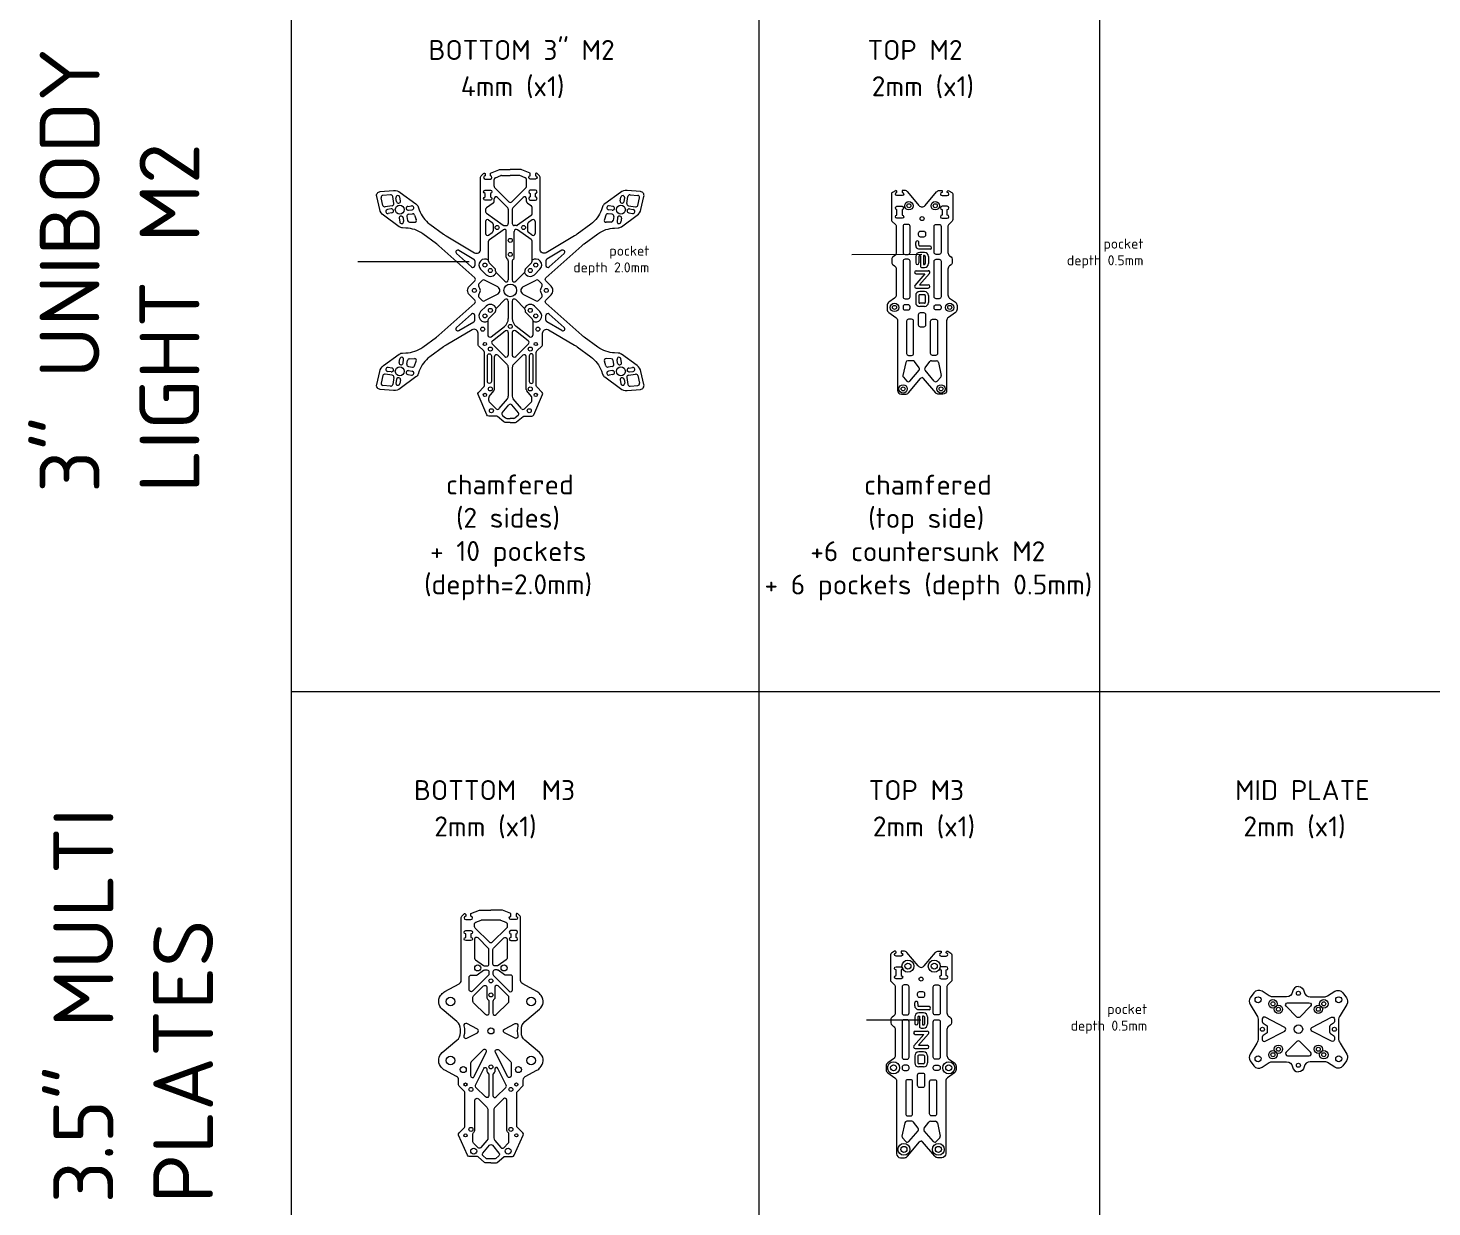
# Model space of a CAD drawing. Header units: millimetres. Extents: x -685 to 1515, y -1461 to 522.
# Drawn here: x -132 to 572, y -931 to -340 of the extents above; entities that cross this region are included whole.
import ezdxf

# ---------------------------------------------------------------- set-up
doc = ezdxf.new("R2010")
doc.units = ezdxf.units.MM
doc.linetypes.add('JIS_09_08', pattern=[10.75, 8, -0.55, 0.55, -0.55, 0.55, -0.55])
doc.layers.get('0').update_dxf_attribs({"lineweight": 5})
for name, color, linetype, lineweight in [('Calque1', 150, 'Continuous', 5), ('Calque1_pocket', 10, 'Continuous', 5), ('Calque2', 251, 'Continuous', 5), ('countersunk', 90, 'Continuous', 5), ('pocket', 1, 'Continuous', 5)]:
    doc.layers.add(name, color=color, linetype=linetype, lineweight=lineweight)
doc.styles.get("Standard").update_dxf_attribs({"font": 'arial.ttf'})

msp = doc.modelspace()

# ---------------------------------------------------------------- linework, layer by layer
at = {"layer": 'Calque1'}
for p, q in [((102.36, -415.46), (105.05, -414.41)), ((105.41, -414.34), (109.87, -414.34)), ((114.33, -414.34), (109.87, -414.34)), ((117.38, -415.46), (114.69, -414.41)), ((101.72, -419.69), (101.72, -416.39)), ((109.16, -427.55), (102.01, -420.4)), ((110.58, -427.55), (117.73, -420.4)), ((118.02, -419.69), (118.02, -416.39)), ((45.97, -429.31), (45.08, -425.53)), ((49.84, -424.01), (45.98, -424.31)), ((51.46, -428.38), (50.91, -424.85)), ((52.82, -427.41), (52.54, -425.58)), ((54.8, -427.1), (54.52, -425.27)), ((101.28, -428.19), (97.86, -430.52)), ((101.72, -427.36), (101.72, -426.05)), ((108.58, -430.5), (103.43, -425.35)), ((111.16, -430.5), (116.31, -425.35)), ((118.02, -427.36), (118.02, -426.05)), ((118.46, -428.19), (120.33, -429.47)), ((164.94, -427.1), (165.22, -425.27)), ((166.92, -427.41), (167.2, -425.58)), ((168.28, -428.38), (168.83, -424.85)), ((169.9, -424.01), (173.76, -424.31)), ((173.78, -429.31), (174.66, -425.53)), ((50.62, -429.52), (47.09, -430.07)), ((50.11, -431.12), (48.28, -431.4)), ((50.42, -433.1), (48.59, -433.38)), ((54.13, -435.81), (54.41, -437.64)), ((56.11, -435.5), (56.39, -437.33)), ((58.04, -434.95), (58.34, -436.89)), ((58.51, -429.82), (60.34, -429.53)), ((58.82, -431.79), (60.65, -431.51)), ((58.88, -433.81), (60.82, -433.51)), ((61.91, -434.16), (62.73, -436.48)), ((97.43, -431.35), (97.43, -432.48)), ((97.85, -433.29), (106.21, -439.23)), ((108.87, -431.2), (108.87, -438.41)), ((110.87, -431.2), (110.87, -438.41)), ((120.35, -434.39), (113.53, -439.23)), ((120.77, -433.57), (120.77, -430.29)), ((157.83, -434.16), (157.01, -436.48)), ((160.86, -433.81), (158.92, -433.51)), ((160.92, -431.79), (159.09, -431.51)), ((161.23, -429.82), (159.4, -429.53)), ((161.7, -434.95), (161.4, -436.89)), ((163.63, -435.5), (163.35, -437.33)), ((165.61, -435.81), (165.33, -437.64)), ((169.12, -429.52), (172.65, -430.07)), ((169.32, -433.1), (171.15, -433.38)), ((169.63, -431.12), (171.46, -431.4)), ((59.3, -437.73), (61.76, -437.81)), ((97.43, -437.38), (97.43, -443.44)), ((99.01, -436.57), (100.84, -437.87)), ((99.01, -444.25), (100.84, -442.95)), ((99.39, -446.43), (106.29, -441.54)), ((101.26, -438.69), (101.26, -442.13)), ((106.79, -439.41), (107.87, -439.41)), ((107.87, -455.33), (107.87, -442.35)), ((112.95, -439.41), (111.87, -439.41)), ((111.87, -455.33), (111.87, -442.35)), ((120.35, -446.43), (113.45, -441.54)), ((118.48, -438.69), (118.48, -442.13)), ((120.74, -436.57), (118.9, -437.87)), ((120.74, -444.25), (118.9, -442.95)), ((122.31, -437.38), (122.31, -443.44)), ((160.44, -437.73), (157.98, -437.81)), ((98.97, -457.33), (98.97, -447.25)), ((120.77, -457.33), (120.77, -447.25)), ((108.58, -456.45), (108.16, -456.04)), ((108.87, -457.16), (108.87, -466.67)), ((110.87, -457.16), (110.87, -466.67)), ((111.16, -456.45), (111.58, -456.04)), ((102.17, -460.93), (99.27, -458.04)), ((102.47, -462.28), (102.47, -461.64)), ((107.16, -467.38), (102.76, -462.99)), ((112.58, -467.38), (116.98, -462.99)), ((117.27, -462.28), (117.27, -461.64)), ((117.57, -460.93), (120.47, -458.04)), ((94.13, -468.61), (95.79, -466.95)), ((103.55, -470.19), (96.96, -466.77)), ((116.19, -470.19), (122.78, -466.77)), ((125.61, -468.61), (123.95, -466.95)), ((94.13, -475.32), (95.79, -476.98)), ((103.55, -473.74), (96.96, -477.16)), ((107.16, -476.55), (102.76, -480.94)), ((108.87, -477.26), (108.87, -486.04)), ((110.87, -477.26), (110.87, -486.04)), ((112.58, -476.55), (116.98, -480.94)), ((116.19, -473.74), (122.78, -477.16)), ((125.61, -475.32), (123.95, -476.98)), ((102.17, -483), (98.95, -486.21)), ((102.47, -481.65), (102.47, -482.29)), ((117.27, -481.65), (117.27, -482.29)), ((117.57, -483), (120.79, -486.21)), ((98.66, -486.91), (98.66, -494.33)), ((100.27, -495.13), (106.92, -490)), ((100.88, -497.18), (107.26, -492.27)), ((118.86, -497.18), (112.48, -492.27)), ((119.47, -495.13), (112.82, -490)), ((121.08, -486.91), (121.08, -494.33)), ((107.16, -505.05), (100.78, -498.68)), ((108.87, -493.06), (108.87, -504.35)), ((110.87, -493.06), (110.87, -504.35)), ((112.58, -505.05), (118.96, -498.68)), ((54.13, -508.12), (54.41, -506.29)), ((56.11, -508.43), (56.39, -506.6)), ((59.3, -506.2), (61.76, -506.12)), ((101.87, -521.62), (101.87, -505.13)), ((108.28, -509.13), (103.58, -504.42)), ((111.46, -509.13), (116.16, -504.42)), ((117.87, -521.62), (117.87, -505.13)), ((160.44, -506.2), (157.98, -506.12)), ((163.63, -508.43), (163.35, -506.6)), ((165.61, -508.12), (165.33, -506.29)), ((50.11, -512.81), (48.28, -512.53)), ((50.42, -510.83), (48.59, -510.55)), ((58.04, -508.98), (58.34, -507.04)), ((58.82, -512.14), (60.65, -512.42)), ((58.88, -510.12), (60.82, -510.42)), ((61.91, -509.77), (62.73, -507.45)), ((108.87, -510.55), (108.87, -524.95)), ((110.87, -510.55), (110.87, -524.95)), ((157.83, -509.77), (157.01, -507.45)), ((160.86, -510.12), (158.92, -510.42)), ((160.92, -512.14), (159.09, -512.42)), ((161.7, -508.98), (161.4, -507.04)), ((169.32, -510.83), (171.15, -510.55)), ((169.63, -512.81), (171.46, -512.53)), ((308.09, -508), (306.69, -514.61)), ((311.62, -507.21), (309.07, -507.21)), ((310.17, -517.34), (314.76, -511.95)), ((314.79, -510.69), (312.41, -507.6)), ((317.78, -510.69), (320.17, -507.6)), ((322.41, -517.34), (317.81, -511.95)), ((320.96, -507.21), (323.51, -507.21)), ((324.48, -508), (325.89, -514.61)), ((45.97, -514.62), (45.08, -518.39)), ((49.84, -519.92), (45.98, -519.62)), ((50.62, -514.41), (47.09, -513.86)), ((51.46, -515.55), (50.91, -519.08)), ((52.82, -516.52), (52.54, -518.35)), ((54.8, -516.83), (54.52, -518.65)), ((58.51, -514.11), (60.34, -514.4)), ((161.23, -514.11), (159.4, -514.4)), ((164.94, -516.83), (165.22, -518.65)), ((166.92, -516.52), (167.2, -518.35)), ((168.28, -515.55), (168.83, -519.08)), ((169.12, -514.41), (172.65, -513.86)), ((169.9, -519.92), (173.76, -519.62)), ((173.78, -514.62), (174.66, -518.39)), ((306.93, -515.49), (308.68, -517.37)), ((325.64, -515.49), (323.9, -517.37)), ((99.04, -527.1), (99.04, -525.74)), ((99.27, -525.1), (101.64, -522.26)), ((102.79, -531.26), (99.33, -527.81)), ((104.26, -531.2), (108.41, -526.23)), ((115.48, -531.2), (111.33, -526.23)), ((116.95, -531.26), (120.41, -527.81)), ((120.47, -525.1), (118.1, -522.26)), ((120.7, -527.1), (120.7, -525.74)), ((105.83, -533.22), (109.1, -529.3)), ((105.96, -534.62), (107.43, -535.85)), ((113.91, -533.22), (110.64, -529.3)), ((113.78, -534.62), (112.31, -535.85)), ((108.07, -536.09), (109.87, -536.09)), ((111.67, -536.09), (109.87, -536.09)), ((307.62, -889.1), (306.22, -895.7)), ((311.14, -888.31), (308.6, -888.31)), ((309.7, -898.44), (314.29, -893.05)), ((314.32, -891.79), (311.94, -888.7)), ((317.31, -891.79), (319.69, -888.7)), ((321.93, -898.44), (317.34, -893.05)), ((320.49, -888.31), (323.03, -888.31)), ((324.01, -889.1), (325.42, -895.7)), ((306.46, -896.59), (308.2, -898.47)), ((325.17, -896.59), (323.43, -898.47))]:
    msp.add_line(p, q, dxfattribs=at)
for points in [[(109.87, -538.09), (107.34, -538.09, -0.175895), (106.7, -537.85), (103.45, -535.14, 0.175895), (102.81, -534.9), (99.05, -534.9, -0.297645), (98.13, -534.31), (93.67, -524.14, -0.309066), (93.88, -523.03), (96.58, -520.34, 0.198915), (96.87, -519.63), (96.87, -502.99, 0.198909), (96.58, -502.28), (93.96, -499.67, -0.198912), (93.67, -498.96), (93.67, -493.39, 0.580366), (90.66, -491.66), (77.63, -499.34, 0.024677), (76.4, -500.15), (69.48, -505.21, 0.150867), (64.19, -512.31), (63.63, -513.91, -0.150867), (62.57, -515.33), (54.68, -521.1, -0.17925), (51.34, -522.05), (44.66, -521.52, -0.459426), (42.87, -519.07), (44.4, -512.55, -0.17925), (46.31, -509.65), (54.2, -503.88, -0.150867), (55.88, -503.31), (57.57, -503.25, 0.150867), (65.94, -500.37), (72.86, -495.31, 0.024677), (74.01, -494.38), (92.03, -478.25, 0.430532), (92.07, -476.79), (89.36, -474.09, -0.414214), (89.36, -469.84), (92.07, -467.13, 0.430532), (92.03, -465.68), (74.01, -449.55, 0.024677), (72.86, -448.62), (65.94, -443.56, 0.150867), (57.57, -440.68), (55.88, -440.62, -0.150867), (54.2, -440.05), (46.31, -434.28, -0.17925), (44.4, -431.38), (42.87, -424.86, -0.459426), (44.66, -422.41), (51.34, -421.88, -0.17925), (54.68, -422.83), (62.57, -428.6, -0.150867), (63.63, -430.02), (64.19, -431.62, 0.150867), (69.48, -438.72), (76.4, -443.78, 0.024677), (77.63, -444.59), (91.95, -453.03, 0.580366), (94.97, -451.31), (94.97, -415.18, -0.198912), (95.26, -414.47), (96.42, -413.31, -0.668179), (97.27, -413.67), (97.27, -414.52, 1), (97.27, -416.12), (99.87, -416.12, 1), (99.87, -414.52), (99.87, -413.17), (104.13, -411.51, -0.092844), (104.85, -411.38), (109.87, -411.38)], [(109.87, -538.09), (112.4, -538.09, 0.175895), (113.04, -537.85), (116.29, -535.14, -0.175895), (116.93, -534.9), (120.69, -534.9, 0.297645), (121.61, -534.31), (126.07, -524.14, 0.309066), (125.86, -523.03), (123.16, -520.34, -0.198915), (122.87, -519.63), (122.87, -502.99, -0.198909), (123.16, -502.28), (125.78, -499.67, 0.198912), (126.07, -498.96), (126.07, -493.39, -0.580366), (129.08, -491.66), (142.11, -499.34, -0.024677), (143.34, -500.15), (150.26, -505.21, -0.150867), (155.55, -512.31), (156.11, -513.91, 0.150867), (157.17, -515.33), (165.06, -521.1, 0.17925), (168.4, -522.05), (175.08, -521.52, 0.459426), (176.87, -519.07), (175.34, -512.55, 0.17925), (173.43, -509.65), (165.54, -503.88, 0.150867), (163.87, -503.31), (162.17, -503.25, -0.150867), (153.8, -500.37), (146.88, -495.31, -0.024677), (145.73, -494.38), (127.71, -478.25, -0.430532), (127.67, -476.79), (130.38, -474.09, 0.414214), (130.38, -469.84), (127.67, -467.13, -0.430532), (127.71, -465.68), (145.73, -449.55, -0.024677), (146.88, -448.62), (153.8, -443.56, -0.150867), (162.17, -440.68), (163.87, -440.62, 0.150867), (165.54, -440.05), (173.43, -434.28, 0.17925), (175.34, -431.38), (176.87, -424.86, 0.459426), (175.08, -422.41), (168.4, -421.88, 0.17925), (165.06, -422.83), (157.17, -428.6, 0.150867), (156.11, -430.02), (155.55, -431.62, -0.150867), (150.26, -438.72), (143.34, -443.78, -0.024677), (142.11, -444.59), (127.79, -453.03, -0.580366), (124.77, -451.31), (124.77, -415.18, 0.198912), (124.48, -414.47), (123.32, -413.31, 0.668179), (122.47, -413.67), (122.47, -414.52, -1), (122.47, -416.12), (119.87, -416.12, -1), (119.87, -414.52), (119.87, -413.17), (115.61, -411.51, 0.092844), (114.89, -411.38), (109.87, -411.38)], [(314.76, -429.37), (309.08, -422.61, 0.221601), (307.55, -421.9), (306.29, -421.9), (306.29, -422.83, -1), (306.29, -424.43), (303.69, -424.43, -1), (303.69, -422.83), (303.69, -422.4, 0.581935), (302.93, -421.97), (301.38, -422.9, 0.264274), (300.89, -423.76), (300.89, -436.47, 0.198912), (301.18, -437.18), (303.05, -439.04, -0.198912), (303.34, -439.75), (303.34, -452.9, -0.243004), (302.5, -454.53), (301.76, -455.06, 0.243004), (301.12, -456.28), (301.12, -457.89, 0.243004), (301.76, -459.12), (302.5, -459.64, -0.243004), (303.34, -461.27), (303.34, -474.21, -0.243004), (302.5, -475.84), (299.6, -477.9, 0.243004), (298.76, -479.53), (298.76, -481.35, 0.243004), (299.6, -482.98), (303.12, -485.48, -0.243001), (303.97, -487.11), (303.97, -521.98, 0.41421), (305.97, -523.98), (307.94, -523.98, 0.222436), (309.48, -523.26), (315.52, -516.02, -0.222436), (316.29, -515.66)], [(317.82, -429.37), (323.49, -422.61, -0.221601), (325.02, -421.9), (326.29, -421.9), (326.29, -422.83, 1), (326.29, -424.43), (328.89, -424.43, 1), (328.89, -422.83), (328.89, -422.4, -0.581935), (329.64, -421.97), (331.2, -422.9, -0.264274), (331.69, -423.76), (331.69, -436.47, -0.198912), (331.4, -437.18), (329.53, -439.04, 0.198912), (329.24, -439.75), (329.24, -452.9, 0.243004), (330.08, -454.53), (330.82, -455.06, -0.243004), (331.45, -456.28), (331.45, -457.89, -0.243004), (330.82, -459.12), (330.08, -459.64, 0.243004), (329.24, -461.27), (329.24, -474.21, 0.243004), (330.08, -475.84), (332.97, -477.9, -0.243004), (333.82, -479.53), (333.82, -481.35, -0.243004), (332.97, -482.98), (329.45, -485.48, 0.243001), (328.61, -487.11), (328.61, -521.98, -0.41421), (326.61, -523.98), (324.63, -523.98, -0.222436), (323.1, -523.26), (317.06, -516.02, 0.222436), (316.29, -515.66)], [(100.14, -909.15), (97.61, -909.15, -0.175895), (96.97, -908.92), (93.72, -906.2, 0.175895), (93.08, -905.97), (89.31, -905.97, -0.297645), (88.4, -905.37), (83.94, -895.21, -0.309066), (84.15, -894.1), (86.84, -891.4, 0.198915), (87.14, -890.69), (87.14, -874.05, 0.198909), (86.84, -873.35), (84.23, -870.74, -0.198912), (83.94, -870.03), (83.94, -867.65, 0.276982), (82.88, -865.89), (77.06, -862.78, -0.112854), (75.37, -861.32), (74.92, -860.7, -0.394562), (75.73, -853.92), (83.1, -847.72, 0.221499), (84.89, -843.9), (84.89, -842.16, 0.221499), (83.1, -838.34), (75.73, -832.14, -0.394562), (74.92, -825.36), (75.37, -824.74, -0.112854), (77.06, -823.28), (84.18, -819.48, 0.276982), (85.24, -817.72), (85.24, -786.24, -0.198912), (85.53, -785.53), (86.68, -784.38, -0.668179), (87.54, -784.73), (87.54, -785.59, 1), (87.54, -787.19), (90.14, -787.19, 1), (90.14, -785.59), (90.14, -784.23), (94.39, -782.58, -0.092844), (95.12, -782.44), (100.14, -782.44)], [(100.14, -909.15), (102.66, -909.15, 0.175895), (103.3, -908.92), (106.55, -906.2, -0.175895), (107.19, -905.97), (110.96, -905.97, 0.297645), (111.87, -905.37), (116.33, -895.21, 0.309066), (116.13, -894.1), (113.43, -891.4, -0.198915), (113.14, -890.69), (113.14, -874.05, -0.198909), (113.43, -873.35), (116.04, -870.74, 0.198912), (116.33, -870.03), (116.33, -867.65, -0.276982), (117.39, -865.89), (123.22, -862.78, 0.112854), (124.9, -861.32), (125.36, -860.7, 0.394562), (124.54, -853.92), (117.17, -847.72, -0.221499), (115.39, -843.9), (115.39, -842.16, -0.221499), (117.17, -838.34), (124.54, -832.14, 0.394562), (125.36, -825.36), (124.9, -824.74, 0.112854), (123.22, -823.28), (116.1, -819.48, -0.276982), (115.04, -817.72), (115.04, -786.24, 0.198912), (114.74, -785.53), (113.59, -784.38, 0.668179), (112.74, -784.73), (112.74, -785.59, -1), (112.74, -787.19), (110.14, -787.19, -1), (110.14, -785.59), (110.14, -784.23), (105.88, -782.58, 0.092844), (105.15, -782.44), (100.14, -782.44)], [(314.28, -810.47), (308.61, -803.71, 0.221601), (307.08, -803), (305.82, -803), (305.82, -803.93, -1), (305.82, -805.53), (303.22, -805.53, -1), (303.22, -803.93), (303.22, -803.5, 0.581935), (302.46, -803.07), (300.9, -803.99, 0.264274), (300.42, -804.85), (300.42, -817.57, 0.198912), (300.71, -818.28), (302.57, -820.14, -0.198912), (302.87, -820.85), (302.87, -834, -0.243004), (302.02, -835.63), (301.28, -836.15, 0.243004), (300.65, -837.38), (300.65, -838.99, 0.243004), (301.28, -840.21), (302.02, -840.74, -0.243004), (302.87, -842.37), (302.87, -855.31, -0.243004), (302.02, -856.94), (299.13, -858.99, 0.243004), (298.29, -860.62), (298.29, -862.44, 0.243004), (299.13, -864.07), (302.65, -866.57, -0.243001), (303.49, -868.2), (303.49, -904.58), (303.49, -904.58, 0.41421), (305.49, -906.58), (307.47, -906.58, 0.222436), (309.01, -905.86), (315.05, -898.62, -0.222436), (315.82, -898.26)], [(317.35, -810.47), (323.02, -803.71, -0.221601), (324.55, -803), (325.82, -803), (325.82, -803.93, 1), (325.82, -805.53), (328.42, -805.53, 1), (328.42, -803.93), (328.42, -803.5, -0.581935), (329.17, -803.07), (330.73, -803.99, -0.264274), (331.22, -804.85), (331.22, -817.57, -0.198912), (330.92, -818.28), (329.06, -820.14, 0.198912), (328.77, -820.85), (328.77, -834, 0.243004), (329.61, -835.63), (330.35, -836.15, -0.243004), (330.98, -837.38), (330.98, -838.99, -0.243004), (330.35, -840.21), (329.61, -840.74, 0.243004), (328.77, -842.37), (328.77, -855.31, 0.243004), (329.61, -856.94), (332.5, -858.99, -0.243004), (333.34, -860.62), (333.34, -862.44, -0.243004), (332.5, -864.07), (328.98, -866.57, 0.243001), (328.14, -868.2), (328.14, -904.58), (328.14, -904.58, -0.41421), (326.14, -906.58), (324.16, -906.58, -0.222436), (322.62, -905.86), (316.58, -898.62, 0.222436), (315.82, -898.26)], [(504.93, -820.83, 0.372437), (501.96, -823.39, -0.372437), (499, -825.96), (491.96, -825.96, -0.144426), (490.33, -825.48), (486.71, -823.15, 0.397447), (482.66, -823.89), (480.83, -826.4, 0.304357), (480.7, -829.74), (484.06, -835.23, -0.138495), (484.8, -837.85), (484.8, -842.21), (484.8, -846.57, -0.138495), (484.06, -849.19), (480.7, -854.68, 0.304357), (480.83, -858.02), (482.66, -860.53, 0.397447), (486.71, -861.27), (490.33, -858.94, -0.144426), (491.96, -858.46), (499, -858.46, -0.372437), (501.96, -861.03, 0.372437), (504.93, -863.59, 0.372437)], [(504.93, -820.83, -0.372437), (507.9, -823.39, 0.372437), (510.87, -825.96), (517.91, -825.96, 0.144426), (519.54, -825.48), (523.15, -823.15, -0.397447), (527.2, -823.89), (529.04, -826.4, -0.304357), (529.17, -829.74), (525.8, -835.23, 0.138495), (525.06, -837.85), (525.06, -842.21), (525.06, -846.57, 0.138495), (525.8, -849.19), (529.17, -854.68, -0.304357), (529.04, -858.02), (527.2, -860.53, -0.397447), (523.15, -861.27), (519.54, -858.94, 0.144426), (517.91, -858.46), (510.87, -858.46, 0.372437), (507.9, -861.03, -0.372437), (504.93, -863.59, -0.372437)]]:
    msp.add_lwpolyline(points, format="xyb", dxfattribs=at)
for points in [[(97.27, -423.3, -1), (97.27, -421.7), (99.87, -421.7, -1), (99.87, -423.3), (99.87, -425.1, -1), (99.87, -426.7), (97.27, -426.7, -1), (97.27, -425.1)], [(122.47, -423.3, 1), (122.47, -421.7), (119.87, -421.7, 1), (119.87, -423.3), (119.87, -425.1, 1), (119.87, -426.7), (122.47, -426.7, 1), (122.47, -425.1)], [(303.69, -435.8, -1), (303.69, -434.2), (303.69, -431.4, -1), (303.69, -429.8), (306.29, -429.8, -1), (306.29, -431.4), (306.29, -434.2, -1), (306.29, -435.8)], [(328.89, -435.8, 1), (328.89, -434.2), (328.89, -431.4, 1), (328.89, -429.8), (326.29, -429.8, 1), (326.29, -431.4), (326.29, -434.2, 1), (326.29, -435.8)], [(307.74, -453.93), (309.24, -453.93, 0.414214), (310.24, -452.93), (310.24, -439.86, 0.414214), (309.24, -438.86), (307.74, -438.86, 0.414214), (306.74, -439.86), (306.74, -452.93, 0.414214)], [(324.84, -453.93), (323.34, -453.93, -0.414214), (322.34, -452.93), (322.34, -439.86, -0.414214), (323.34, -438.86), (324.84, -438.86, -0.414214), (325.84, -439.86), (325.84, -452.93, -0.414214)], [(307.74, -476.11), (309.24, -476.11, 0.414214), (310.24, -475.11), (310.24, -457.33, 0.414214), (309.24, -456.33), (307.74, -456.33, 0.414214), (306.74, -457.33), (306.74, -475.11, 0.414214)], [(324.84, -476.11), (323.34, -476.11, -0.414214), (322.34, -475.11), (322.34, -457.33, -0.414214), (323.34, -456.33), (324.84, -456.33, -0.414214), (325.84, -457.33), (325.84, -475.11, -0.414214)], [(307.74, -481.74), (309.24, -481.74, 0.414214), (310.24, -480.74), (310.24, -480.13, 0.414214), (309.24, -479.13), (307.74, -479.13, 0.414214), (306.74, -480.13), (306.74, -480.74, 0.414214)], [(324.84, -481.74), (323.34, -481.74, -0.414214), (322.34, -480.74), (322.34, -480.13, -0.414214), (323.34, -479.13), (324.84, -479.13, -0.414214), (325.84, -480.13), (325.84, -480.74, -0.414214)], [(309.53, -504.5), (311.03, -504.5, 0.414214), (312.03, -503.5), (312.03, -487.4, 0.414214), (311.03, -486.4), (309.53, -486.4, 0.414214), (308.53, -487.4), (308.53, -503.5, 0.414214)], [(323.05, -504.5), (321.55, -504.5, -0.414214), (320.55, -503.5), (320.55, -487.4, -0.414214), (321.55, -486.4), (323.05, -486.4, -0.414214), (324.05, -487.4), (324.05, -503.5, -0.414214)], [(100.14, -787.41), (104.59, -787.41, -0.092844), (104.95, -787.48), (107.65, -788.52, -0.309469), (108.29, -789.45), (108.29, -790.75, -0.198912), (107.99, -791.46), (100.84, -798.61, -0.414214), (99.43, -798.61), (92.28, -791.46, -0.198912), (91.99, -790.75), (91.99, -789.45, -0.309469), (92.62, -788.52), (95.32, -787.48, -0.092844), (95.68, -787.41)], [(87.54, -794.37, -1), (87.54, -792.77), (90.14, -792.77, -1), (90.14, -794.37), (90.14, -796.17, -1), (90.14, -797.77), (87.54, -797.77, -1), (87.54, -796.17)], [(112.74, -794.37, 1), (112.74, -792.77), (110.14, -792.77, 1), (110.14, -794.37), (110.14, -796.17, 1), (110.14, -797.77), (112.74, -797.77, 1), (112.74, -796.17)], [(92.41, -807.4), (96.47, -810.29, 0.155552), (97.05, -810.48), (98.14, -810.48, 0.414214), (99.14, -809.48), (99.14, -802.27, 0.198912), (98.84, -801.56), (93.69, -796.41, 0.668195), (91.99, -797.12), (91.99, -806.59, 0.242992)], [(107.86, -807.4), (103.8, -810.29, -0.155552), (103.22, -810.48), (102.14, -810.48, -0.414214), (101.14, -809.48), (101.14, -802.27, -0.198912), (101.43, -801.56), (106.58, -796.41, -0.668195), (108.29, -797.12), (108.29, -806.59, -0.242992)], [(92.74, -815.08, 0.155552), (93.32, -814.9), (96.47, -812.66, -0.155552), (97.05, -812.48), (98.14, -812.48, -0.414214), (99.14, -813.48), (99.14, -814.52, -0.198912), (98.84, -815.23), (90.94, -823.13, -0.668145), (89.24, -822.42), (89.24, -816.08, -0.414241), (90.24, -815.08)], [(107.53, -815.08, -0.155552), (106.95, -814.9), (103.8, -812.66, 0.155552), (103.22, -812.48), (102.14, -812.48, 0.414214), (101.14, -813.48), (101.14, -814.52, 0.198912), (101.43, -815.23), (109.33, -823.13, 0.668145), (111.03, -822.42), (111.04, -816.08, 0.414241), (110.04, -815.08)], [(303.22, -816.9, -1), (303.22, -815.3), (303.22, -812.5, -1), (303.22, -810.9), (305.82, -810.9, -1), (305.82, -812.5), (305.82, -815.3, -1), (305.82, -816.9)], [(328.42, -816.9, 1), (328.42, -815.3), (328.42, -812.5, 1), (328.42, -810.9), (325.82, -810.9, 1), (325.82, -812.5), (325.82, -815.3, 1), (325.82, -816.9)], [(91.43, -825.47), (96.43, -820.47, -0.668187), (98.14, -821.18), (98.14, -826.39, 0.198919), (98.43, -827.1), (98.84, -827.52, -0.198912), (99.14, -828.22), (99.14, -834.17, -0.667391), (97.43, -834.87), (91.43, -828.9, -0.199485), (91.14, -828.19), (91.14, -826.18, -0.198906)], [(108.84, -825.47), (103.84, -820.47, 0.668187), (102.14, -821.18), (102.14, -826.39, -0.198919), (101.84, -827.1), (101.43, -827.52, 0.198912), (101.14, -828.22), (101.14, -834.17, 0.667391), (102.84, -834.87), (108.84, -828.9, 0.199485), (109.14, -828.19), (109.14, -826.18, 0.198906)], [(307.27, -835.03), (308.77, -835.03, 0.414214), (309.77, -834.03), (309.77, -820.96, 0.414214), (308.77, -819.96), (307.27, -819.96, 0.414214), (306.27, -820.96), (306.27, -834.03, 0.414214)], [(324.36, -835.03), (322.86, -835.03, -0.414214), (321.86, -834.03), (321.86, -820.96, -0.414214), (322.86, -819.96), (324.36, -819.96, -0.414214), (325.36, -820.96), (325.36, -834.03, -0.414214)], [(504.23, -836.08), (498.79, -830.67, -0.668967), (499.49, -828.96), (510.37, -828.96, -0.668967), (511.08, -830.67), (505.64, -836.08, -0.412937)], [(307.27, -857.21), (308.77, -857.21, 0.414214), (309.77, -856.21), (309.77, -838.42, 0.414214), (308.77, -837.42), (307.27, -837.42, 0.414214), (306.27, -838.42), (306.27, -856.21, 0.414214)], [(324.36, -857.21), (322.86, -857.21, -0.414214), (321.86, -856.21), (321.86, -838.42, -0.414214), (322.86, -837.42), (324.36, -837.42, -0.414214), (325.36, -838.42), (325.36, -856.21, -0.414214)], [(498.15, -843.1, 0.607188), (498.15, -841.32), (488.26, -836.18, 0.562717), (486.8, -837.07), (486.8, -838.3, 0.264198), (487.29, -839.16), (488.84, -840.08, -0.264198), (489.33, -840.94), (489.33, -842.21), (489.33, -843.48, -0.264198), (488.84, -844.34), (487.29, -845.26, 0.264198), (486.8, -846.12), (486.8, -847.35, 0.562717), (488.26, -848.24)], [(511.72, -843.1, -0.607188), (511.72, -841.32), (521.6, -836.18, -0.562717), (523.06, -837.07), (523.06, -838.3, -0.264198), (522.58, -839.16), (521.02, -840.08, 0.264198), (520.53, -840.94), (520.53, -842.21), (520.53, -843.48, 0.264198), (521.02, -844.34), (522.58, -845.26, -0.264198), (523.06, -846.12), (523.06, -847.35, -0.562717), (521.6, -848.24)], [(93.35, -842.14), (88.05, -839.39, 0.636175), (86.61, -840.49, -0.108505), (86.61, -845.57, 0.636175), (88.05, -846.67), (93.35, -843.92, 0.607188)], [(106.92, -842.14), (112.22, -839.39, -0.636175), (113.66, -840.49, 0.108505), (113.66, -845.57, -0.636175), (112.22, -846.67), (106.92, -843.92, -0.607188)], [(504.23, -848.33), (498.79, -853.75, 0.668967), (499.49, -855.46), (510.37, -855.46, 0.668967), (511.08, -853.75), (505.64, -848.33, 0.412937)], [(89.92, -859.29), (89.92, -865.4, 0.792288), (91.82, -865.85), (97.84, -853.74, 0.848945), (96.24, -852.59), (90.22, -858.58, 0.199479)], [(110.35, -859.29), (110.35, -865.4, -0.792288), (108.45, -865.85), (102.43, -853.74, -0.848945), (104.03, -852.59), (110.05, -858.58, -0.199479)], [(96.62, -861.81, -0.792298), (98.14, -862.17), (98.14, -863.16, 0.198919), (98.43, -863.87), (98.84, -864.29, -0.198912), (99.14, -864.99), (99.14, -875.41, -0.668179), (97.43, -876.12), (92.64, -871.34, -0.322233), (92.46, -870.18)], [(103.65, -861.81, 0.792298), (102.14, -862.17), (102.14, -863.16, -0.198919), (101.84, -863.87), (101.43, -864.29, 0.198912), (101.14, -864.99), (101.14, -875.41, 0.668179), (102.84, -876.12), (107.63, -871.34, 0.322233), (107.82, -870.18)], [(307.27, -862.84), (308.77, -862.84, 0.414214), (309.77, -861.84), (309.77, -861.23, 0.414214), (308.77, -860.23), (307.27, -860.23, 0.414214), (306.27, -861.23), (306.27, -861.84, 0.414214)], [(324.36, -862.84), (322.86, -862.84, -0.414214), (321.86, -861.84), (321.86, -861.23, -0.414214), (322.86, -860.23), (324.36, -860.23, -0.414214), (325.36, -861.23), (325.36, -861.84, -0.414214)], [(309.06, -885.6), (310.56, -885.6, 0.414214), (311.56, -884.6), (311.56, -868.5, 0.414214), (310.56, -867.5), (309.06, -867.5, 0.414214), (308.06, -868.5), (308.06, -884.6, 0.414214)], [(322.57, -885.6), (321.07, -885.6, -0.414214), (320.07, -884.6), (320.07, -868.5, -0.414214), (321.07, -867.5), (322.57, -867.5, -0.414214), (323.57, -868.5), (323.57, -884.6, -0.414214)], [(95.17, -901.49, -0.440855), (93.7, -901.56), (91.43, -899.29, -0.198909), (91.14, -898.58), (91.14, -894.61, -0.213406), (91.47, -893.87, 0.213403), (92.14, -892.38), (92.14, -877.78, -0.668179), (93.84, -877.07), (98.05, -881.28, -0.198912), (98.64, -882.69), (98.64, -896.61, -0.175598), (98.17, -897.89)], [(105.1, -901.49, 0.440855), (106.58, -901.56), (108.84, -899.29, 0.198909), (109.14, -898.58), (109.14, -894.61, 0.213406), (108.8, -893.87, -0.213403), (108.14, -892.38), (108.14, -877.78, 0.668179), (106.43, -877.07), (102.22, -881.28, 0.198912), (101.64, -882.69), (101.64, -896.61, 0.175598), (102.1, -897.89)], [(100.9, -900.36), (104.18, -904.28, -0.413876), (104.05, -905.69), (102.58, -906.92, -0.175895), (101.94, -907.15), (100.14, -907.15), (98.34, -907.15, -0.175895), (97.69, -906.92), (96.22, -905.69, -0.413876), (96.1, -904.28), (99.37, -900.36, -0.46803)]]:
    msp.add_lwpolyline(points, format="xyb", close=True, dxfattribs=at)
for centre, radius in [((54.47, -431.46), 2.25), ((165.28, -431.46), 2.25), ((309.68, -429.49), 1), ((322.9, -429.49), 1), ((316.29, -435.96), 1), ((103.26, -440.41), 1), ((116.48, -440.41), 1), ((109.87, -446.88), 1), ((109.87, -453.93), 1), ((97.12, -459.21), 1), ((99.87, -461.96), 1), ((119.87, -461.96), 1), ((122.62, -459.21), 1), ((91.84, -471.96), 1), ((109.87, -471.96), 3.17), ((127.9, -471.96), 1), ((97.12, -484.71), 1), ((99.87, -481.96), 1), ((119.87, -481.96), 1), ((122.62, -484.71), 1), ((302.46, -480.44), 1), ((330.12, -480.44), 1), ((96.04, -491.36), 1), ((109.87, -490), 1), ((123.7, -491.36), 1), ((97.12, -498.81), 0.8), ((122.62, -498.81), 0.8), ((99.87, -501.31), 1), ((119.87, -501.31), 1), ((54.47, -512.47), 2.25), ((165.28, -512.47), 2.25), ((99.87, -521.31), 1), ((119.87, -521.31), 1), ((306.79, -521.28), 1), ((325.79, -521.28), 1), ((97.12, -524.31), 0.8), ((122.62, -524.31), 0.8), ((100.37, -532.21), 1), ((119.37, -532.21), 1), ((309.21, -810.58), 1.5), ((322.42, -810.58), 1.5), ((93.53, -811.48), 1.5), ((106.74, -811.48), 1.5), ((315.82, -817.06), 1), ((100.14, -817.95), 1), ((504.93, -824.18), 1), ((79.9, -828.24), 2.15), ((100.14, -825), 1), ((120.37, -828.24), 2.15), ((484.7, -827.42), 1.5), ((492.18, -829.46), 1), ((517.68, -829.46), 1), ((525.16, -827.42), 1.5), ((494.93, -832.21), 1), ((514.93, -832.21), 1), ((100.14, -843.03), 1.5), ((486.9, -842.21), 1), ((504.93, -842.21), 2.15), ((522.96, -842.21), 1), ((494.93, -852.21), 1), ((514.93, -852.21), 1), ((79.9, -857.82), 2.15), ((120.37, -857.82), 2.15), ((484.7, -857), 1.5), ((492.18, -854.96), 1), ((517.68, -854.96), 1), ((525.16, -857), 1.5), ((86.31, -862.42), 1.5), ((100.14, -861.06), 1), ((113.96, -862.42), 1.5), ((301.99, -861.53), 1.5), ((329.64, -861.53), 1.5), ((504.93, -860.24), 1), ((87.39, -869.88), 0.8), ((90.14, -872.38), 1), ((110.14, -872.38), 1), ((112.89, -869.88), 0.8), ((90.14, -892.38), 1), ((110.14, -892.38), 1), ((87.39, -895.38), 0.8), ((112.89, -895.38), 0.8), ((91.51, -903.27), 1.5), ((108.76, -903.27), 1.5), ((307.19, -902.38), 1.5), ((324.44, -902.38), 1.5)]:
    msp.add_circle(centre, radius, dxfattribs=at)
for centre, radius, start, end in [((105.41, -415.34), 1, 90, 111.21736), ((114.33, -415.34), 1, 68.78264, 90), ((102.72, -416.39), 1, 111.21736, 180), ((102.72, -419.69), 1, 180, 225), ((117.02, -416.39), 1, 0, 68.78264), ((117.02, -419.69), 1, 315, 0), ((46.05, -425.31), 1, 94.47754, 193.17859), ((49.92, -425), 1, 8.82807, 94.47754), ((50.47, -428.53), 1, 278.82807, 8.82807), ((53.53, -425.43), 1, 8.82807, 188.82807), ((53.81, -427.26), 1, 188.82807, 8.82807), ((100.72, -427.36), 1, 304.26684, 0.0026), ((102.72, -426.05), 1, 45, 180.0026), ((109.87, -426.84), 1, 225, 315), ((117.02, -426.05), 1, 359.9974, 135), ((119.02, -427.36), 1, 179.9974, 235.73316), ((165.93, -427.26), 1, 171.17193, 351.17193), ((166.21, -425.43), 1, 351.17193, 171.17193), ((169.27, -428.53), 1, 171.17193, 261.17193), ((169.82, -425), 1, 85.52246, 171.17193), ((173.69, -425.31), 1, 346.82141, 85.52246), ((46.94, -429.08), 1, 193.17859, 278.82807), ((48.44, -432.39), 1, 98.82807, 278.82807), ((50.27, -432.11), 1, 278.82807, 98.82807), ((55.12, -435.66), 1, 8.82807, 188.82807), ((58.67, -430.8), 1, 98.82807, 278.82807), ((59.03, -434.79), 1, 98.82807, 188.82807), ((60.49, -430.52), 1, 278.82807, 98.82807), ((60.97, -434.49), 1, 19.51068, 98.82807), ((98.43, -431.35), 1, 124.26684, 180), ((98.43, -432.48), 1, 180, 234.63352), ((107.87, -431.2), 1, 0, 45), ((111.87, -431.2), 1, 135, 180), ((119.77, -430.29), 1, 359.99464, 55.73316), ((119.77, -433.57), 1, 305.36648, 359.99464), ((158.77, -434.49), 1, 81.17193, 160.48932), ((159.25, -430.52), 1, 81.17193, 261.17193), ((160.71, -434.79), 1, 351.17193, 81.17193), ((161.08, -430.8), 1, 261.17193, 81.17193), ((164.62, -435.66), 1, 351.17193, 171.17193), ((169.47, -432.11), 1, 81.17193, 261.17193), ((171.3, -432.39), 1, 261.17193, 81.17193), ((172.8, -429.08), 1, 261.17193, 346.82141), ((316.29, -428.08), 2, 220.02054, 319.97946), ((55.4, -437.48), 1, 188.82807, 8.82807), ((59.33, -436.73), 1, 188.82807, 268.14545), ((61.79, -436.81), 1, 268.14545, 19.51068), ((98.43, -437.38), 1, 54.63352, 180), ((100.26, -438.69), 1, 0, 54.63352), ((100.26, -442.13), 1, 305.36648, 0), ((106.79, -438.41), 1, 234.63352, 270), ((106.87, -442.35), 1, 359.99935, 125.36648), ((107.87, -438.41), 1, 270, 0), ((111.87, -438.41), 1, 180, 270), ((112.87, -442.35), 1, 54.63352, 180.00065), ((112.95, -438.41), 1, 270, 305.36648), ((119.48, -438.69), 1, 125.36648, 180), ((119.48, -442.13), 1, 180, 234.63352), ((121.31, -437.38), 1, 0, 125.36648), ((157.95, -436.81), 1, 160.48932, 271.85455), ((160.41, -436.73), 1, 271.85455, 351.17193), ((164.34, -437.48), 1, 171.17193, 351.17193), ((98.43, -443.44), 1, 180, 305.36648), ((99.97, -447.25), 1, 125.36648, 180.00536), ((119.77, -447.25), 1, 359.99464, 54.63352), ((121.31, -443.44), 1, 234.63352, 0), ((99.97, -457.33), 1, 180.00536, 225.1249), ((108.87, -455.33), 1, 179.9986, 225), ((107.87, -457.16), 1, 0, 45), ((111.87, -457.16), 1, 135, 180), ((110.87, -455.33), 1, 315, 0.0014), ((119.77, -457.33), 1, 314.8751, 359.99464), ((101.47, -461.64), 1, 0, 45.1249), ((103.47, -462.28), 1, 180, 225.1249), ((116.27, -462.28), 1, 314.8751, 0), ((118.27, -461.64), 1, 134.8751, 180), ((94.84, -469.32), 1, 135, 221.41668), ((91.84, -471.96), 3, 318.58332, 41.41668), ((96.5, -467.66), 1, 62.53124, 135), ((102.62, -471.96), 2, 297.46876, 62.53124), ((107.87, -466.67), 1, 225.1249, 0), ((111.87, -466.67), 1, 180, 314.8751), ((117.12, -471.96), 2, 117.46876, 242.53124), ((123.24, -467.66), 1, 45, 117.46876), ((127.9, -471.96), 3, 138.58332, 221.41668), ((124.9, -469.32), 1, 318.58332, 45), ((94.84, -474.61), 1, 138.58332, 225), ((96.5, -476.27), 1, 225, 297.46876), ((107.87, -477.26), 1, 0, 134.8751), ((111.87, -477.26), 1, 45.1249, 180), ((123.24, -476.27), 1, 242.53124, 315), ((124.9, -474.61), 1, 315, 41.41668), ((101.47, -482.29), 1, 314.8751, 0), ((103.47, -481.65), 1, 134.8751, 180), ((116.27, -481.65), 1, 0, 45.1249), ((118.27, -482.29), 1, 180, 225.1249), ((99.66, -486.91), 1, 134.8751, 180), ((103.87, -486.04), 5, 307.58583, 0), ((107.87, -493.06), 1, 0, 127.58583), ((115.87, -486.04), 5, 180, 232.41417), ((111.87, -493.06), 1, 52.41417, 180), ((120.08, -486.91), 1, 0, 45.1249), ((99.66, -494.33), 1, 180, 307.58583), ((101.49, -497.97), 1, 127.58583, 225), ((118.25, -497.97), 1, 315, 52.41417), ((120.08, -494.33), 1, 232.41417, 0), ((55.4, -506.45), 1, 351.17193, 171.17193), ((59.33, -507.2), 1, 91.85455, 171.17193), ((61.79, -507.12), 1, 340.48932, 91.85455), ((102.87, -505.13), 1, 45, 180), ((107.87, -504.35), 1, 225, 0), ((111.87, -504.35), 1, 180, 315), ((116.87, -505.13), 1, 0, 135), ((157.95, -507.12), 1, 88.14545, 199.51068), ((160.41, -507.2), 1, 8.82807, 88.14545), ((164.34, -506.45), 1, 8.82807, 188.82807), ((48.44, -511.54), 1, 81.17193, 261.17193), ((50.27, -511.82), 1, 261.17193, 81.17193), ((55.12, -508.27), 1, 171.17193, 351.17193), ((58.67, -513.13), 1, 81.17193, 261.17193), ((59.03, -509.13), 1, 171.17193, 261.17193), ((60.49, -513.41), 1, 261.17193, 81.17193), ((60.97, -509.44), 1, 261.17193, 340.48932), ((106.87, -510.55), 2, 0, 45), ((112.87, -510.55), 2, 135, 180), ((158.77, -509.44), 1, 199.51068, 278.82807), ((159.25, -513.41), 1, 98.82807, 278.82807), ((160.71, -509.13), 1, 278.82807, 8.82807), ((161.08, -513.13), 1, 278.82807, 98.82807), ((164.62, -508.27), 1, 188.82807, 8.82807), ((169.47, -511.82), 1, 98.82807, 278.82807), ((171.3, -511.54), 1, 278.82807, 98.82807), ((309.07, -508.21), 1, 90, 167.98422), ((311.62, -508.21), 1, 37.63666, 90), ((314, -511.3), 1, 319.56075, 37.63666), ((318.58, -511.3), 1, 142.36334, 220.43925), ((320.96, -508.21), 1, 90, 142.36334), ((323.51, -508.21), 1, 12.01578, 90), ((46.05, -518.62), 1, 166.82141, 265.52246), ((46.94, -514.85), 1, 81.17193, 166.82141), ((49.92, -518.93), 1, 265.52246, 351.17193), ((50.47, -515.39), 1, 351.17193, 81.17193), ((53.53, -518.5), 1, 171.17193, 351.17193), ((53.81, -516.67), 1, 351.17193, 171.17193), ((165.93, -516.67), 1, 8.82807, 188.82807), ((166.21, -518.5), 1, 188.82807, 8.82807), ((169.27, -515.39), 1, 98.82807, 188.82807), ((169.82, -518.93), 1, 188.82807, 274.47754), ((172.8, -514.85), 1, 13.17859, 98.82807), ((173.69, -518.62), 1, 274.47754, 13.17859), ((307.67, -514.81), 1, 167.98422, 222.86213), ((309.41, -516.69), 1, 222.86213, 319.56075), ((323.17, -516.69), 1, 220.43925, 317.13787), ((324.91, -514.81), 1, 317.13787, 12.01578), ((100.04, -525.74), 1, 140.162, 180.0007), ((100.04, -527.1), 1, 180.0007, 225), ((100.87, -521.62), 1, 320.162, 0), ((106.87, -524.95), 2, 320.162, 0), ((112.87, -524.95), 2, 180, 219.838), ((118.87, -521.62), 1, 180, 219.838), ((119.7, -527.1), 1, 315, 359.9993), ((119.7, -525.74), 1, 359.9993, 39.838), ((103.49, -530.56), 1, 225, 320.162), ((106.6, -533.86), 1, 140.162, 230.096), ((109.87, -529.94), 1, 39.838, 140.162), ((113.14, -533.86), 1, 309.904, 39.838), ((116.25, -530.56), 1, 219.838, 315), ((108.07, -535.09), 1, 230.096, 270), ((111.67, -535.09), 1, 270, 309.904), ((315.82, -809.18), 2, 220.02054, 319.97946), ((308.6, -889.31), 1, 90, 167.98422), ((311.14, -889.31), 1, 37.63666, 90), ((313.53, -892.4), 1, 319.56075, 37.63666), ((318.1, -892.4), 1, 142.36334, 220.43925), ((320.49, -889.31), 1, 90, 142.36334), ((323.03, -889.31), 1, 12.01578, 90), ((307.19, -895.91), 1, 167.98422, 222.86213), ((308.94, -897.79), 1, 222.86213, 319.56075), ((322.69, -897.79), 1, 220.43925, 317.13787), ((324.44, -895.91), 1, 317.13787, 12.01578)]:
    msp.add_arc(centre, radius, start, end, dxfattribs=at)
at = {"layer": 'Calque1_pocket'}
for p, q in [((312.63, -836.02), (312.63, -839.25)), ((314.23, -836.02), (314.23, -839.25)), ((317.03, -834.02), (314.63, -834.02)), ((317.43, -836.02), (317.43, -839.62)), ((319.03, -836.02), (319.03, -839.62)), ((312.65, -839.25), (312.63, -839.25)), ((312.83, -843.18), (318.9, -843.18)), ((319.51, -844.5), (314.57, -850.25)), ((314.57, -850.25), (318.9, -850.25)), ((312.6, -855.58), (312.6, -859.07)), ((314.2, -855.58), (314.2, -859.07)), ((317.03, -853.58), (314.6, -853.58)), ((317.03, -855.18), (314.6, -855.18)), ((317.43, -855.58), (317.43, -859.07)), ((319.03, -855.58), (319.03, -859.07)), ((317.03, -859.47), (314.6, -859.47)), ((317.03, -861.07), (314.6, -861.07))]:
    msp.add_line(p, q, dxfattribs=at)
for points in [[(315.07, -823.31), (316.57, -823.31, -0.414214), (317.57, -824.31), (317.57, -825.31, -0.414214), (316.57, -826.31), (315.07, -826.31, -0.414214), (314.07, -825.31), (314.07, -824.31, -0.414214)], [(315.07, -864.13), (316.57, -864.13, -0.414214), (317.57, -865.13), (317.57, -870.39, -0.414214), (316.57, -871.39), (315.07, -871.39, -0.414214), (314.07, -870.39), (314.07, -865.13, -0.414214)]]:
    msp.add_lwpolyline(points, format="xyb", close=True, dxfattribs=at)
for points in [[(319.78, -832.44), (314.57, -832.44, -0.245066), (313.13, -831.69, -0.113399), (312.77, -830.81, -0.037158), (312.62, -829.02, -0.049183)], [(319.78, -830.84), (314.57, -830.84, -0.245066), (314.44, -830.77, -0.113399), (314.35, -830.56, -0.037158), (314.22, -829.01)], [(314.63, -835.62), (314.96, -835.62), (314.96, -840.82, 0.414214), (315.76, -841.62), (317.03, -841.62)], [(312.83, -844.78), (317.16, -844.78), (312.23, -850.53, 0.640968), (312.83, -851.85), (318.9, -851.85)]]:
    msp.add_lwpolyline(points, format="xyb", dxfattribs=at)
msp.add_lwpolyline([(317.03, -835.62), (316.56, -835.62), (316.56, -840.02), (317.03, -840.02)], dxfattribs=at)
for centre, radius, start, end in [((313.42, -829.02), 0.8, 0.52993, 180.52993), ((314.63, -836.02), 2, 90, 180), ((314.63, -836.02), 0.4, 90, 180), ((317.03, -836.02), 2, 0, 90), ((317.03, -836.02), 0.4, 0, 90), ((319.78, -831.64), 0.8, 270, 90), ((312.83, -843.98), 0.8, 90, 270), ((313.44, -839.25), 0.787, 180, 0), ((317.03, -839.62), 2, 270, 0), ((317.03, -839.62), 0.4, 270, 0), ((318.9, -843.98), 0.8, 319.36567, 90), ((318.9, -851.05), 0.8, 270, 90), ((314.6, -855.58), 2, 90, 180), ((314.6, -855.58), 0.4, 90, 180), ((317.03, -855.58), 2, 0, 90), ((317.03, -855.58), 0.4, 0, 90), ((314.6, -859.07), 2, 180, 270), ((314.6, -859.07), 0.4, 180, 270), ((317.03, -859.07), 2, 270, 0), ((317.03, -859.07), 0.4, 270, 0)]:
    msp.add_arc(centre, radius, start, end, dxfattribs=at)
at = {"layer": 'Calque2'}
for p, q in [((0, 405.37), (0, -1460.82)), ((234.53, 405.37), (234.53, -1460.82)), ((405.23, 405.37), (405.23, -1460.82)), ((0, -672.93), (931.88, -672.93))]:
    msp.add_line(p, q, dxfattribs=at)
at = {"layer": 'countersunk'}
for centre, radius in [((309.68, -429.49), 2.1), ((322.9, -429.49), 2.1), ((302.46, -480.44), 2.1), ((330.12, -480.44), 2.1), ((306.79, -521.28), 2.1), ((325.79, -521.28), 2.1), ((309.21, -810.58), 3), ((322.42, -810.58), 3), ((492.18, -829.46), 2.1), ((494.93, -832.21), 2.1), ((514.93, -832.21), 2.1), ((517.68, -829.46), 2.1), ((494.93, -852.21), 2.1), ((514.93, -852.21), 2.1), ((301.99, -861.53), 3), ((329.64, -861.53), 3), ((492.18, -854.96), 2.1), ((517.68, -854.96), 2.1), ((307.19, -902.38), 3), ((324.44, -902.38), 3)]:
    msp.add_circle(centre, radius, dxfattribs=at)
at = {"layer": 'pocket'}
for p, q in [((33.4, -457.5), (89.28, -457.39)), ((82.87, -453.46), (90.37, -460.17)), ((84.05, -451.85), (91.54, -456.27)), ((92.04, -457.13), (92.04, -459.42)), ((127.7, -457.13), (127.7, -459.42)), ((135.69, -451.85), (128.2, -456.27)), ((136.87, -453.46), (129.37, -460.17)), ((281.09, -453.93), (316.23, -453.83)), ((313.1, -454.92), (313.1, -458.16)), ((314.7, -454.92), (314.7, -458.16)), ((317.5, -452.92), (315.1, -452.92)), ((317.9, -454.92), (317.9, -458.52)), ((319.5, -454.92), (319.5, -458.52)), ((95, -461.34), (97.75, -464.08)), ((124.74, -461.34), (121.99, -464.08)), ((313.13, -458.16), (313.1, -458.16)), ((313.31, -462.08), (319.37, -462.08)), ((319.98, -463.4), (315.05, -469.15)), ((315.05, -469.15), (319.37, -469.15)), ((313.08, -474.49), (313.08, -477.97)), ((314.68, -474.49), (314.68, -477.97)), ((317.5, -472.49), (315.08, -472.49)), ((317.5, -474.09), (315.08, -474.09)), ((317.5, -478.37), (315.08, -478.37)), ((317.9, -474.49), (317.9, -477.97)), ((319.5, -474.49), (319.5, -477.97)), ((82.87, -490.47), (90.37, -483.76)), ((92.04, -486.8), (92.04, -484.51)), ((95, -482.59), (97.75, -479.85)), ((124.74, -482.59), (121.99, -479.85)), ((127.7, -486.8), (127.7, -484.51)), ((136.87, -490.47), (129.37, -483.76)), ((317.5, -479.97), (315.08, -479.97)), ((84.05, -492.08), (91.54, -487.66)), ((135.69, -492.08), (128.2, -487.66)), ((288.5, -837.5), (315.69, -837.4))]:
    msp.add_line(p, q, dxfattribs=at)
for points in [[(315.54, -442.21), (317.04, -442.21, -0.414214), (318.04, -443.21), (318.04, -444.21, -0.414214), (317.04, -445.21), (315.54, -445.21, -0.414214), (314.54, -444.21), (314.54, -443.21, -0.414214)], [(315.54, -483.03), (317.04, -483.03, -0.414214), (318.04, -484.03), (318.04, -489.29, -0.414214), (317.04, -490.29), (315.54, -490.29, -0.414214), (314.54, -489.29), (314.54, -484.03, -0.414214)], [(100.37, -517.57, -1), (98.37, -517.57), (98.37, -504.72, -1), (100.37, -504.72)], [(119.37, -517.57, 1), (121.37, -517.57), (121.37, -504.72, 1), (119.37, -504.72)]]:
    msp.add_lwpolyline(points, format="xyb", close=True, dxfattribs=at)
for points in [[(320.26, -451.35), (315.05, -451.35, -0.245066), (313.6, -450.59, -0.113399), (313.25, -449.71, -0.037158), (313.1, -447.93, -0.049183)], [(320.26, -449.75), (315.05, -449.75, -0.245066), (314.91, -449.68, -0.113399), (314.83, -449.46, -0.037158), (314.7, -447.91)], [(315.1, -454.52), (315.44, -454.52), (315.44, -459.72, 0.414214), (316.24, -460.52), (317.5, -460.52)], [(313.31, -463.68), (317.63, -463.68), (312.7, -469.43, 0.640968), (313.31, -470.75), (319.37, -470.75)]]:
    msp.add_lwpolyline(points, format="xyb", dxfattribs=at)
msp.add_lwpolyline([(317.5, -454.52), (317.04, -454.52), (317.04, -458.92), (317.5, -458.92)], dxfattribs=at)
for centre, radius, start, end in [((313.9, -447.92), 0.8, 0.52993, 180.52993), ((320.26, -450.55), 0.8, 270, 90), ((83.54, -452.71), 1, 59.48238, 228.17375), ((91.04, -457.13), 1, 0, 59.48238), ((97.12, -459.21), 3, 51.8795, 225), ((122.62, -459.21), 3, 315, 128.1205), ((128.7, -457.13), 1, 120.51762, 180), ((136.2, -452.71), 1, 311.82625, 120.51762), ((315.1, -454.92), 2, 90, 180), ((315.1, -454.92), 0.4, 90, 180), ((317.5, -454.92), 2, 0, 90), ((317.5, -454.92), 0.4, 0, 90), ((91.04, -459.42), 1, 228.17375, 0), ((99.87, -461.96), 3, 224.91647, 341.11783), ((119.87, -461.96), 3, 198.88217, 315.08353), ((128.7, -459.42), 1, 180, 311.82625), ((313.31, -462.88), 0.8, 90, 270), ((313.91, -458.16), 0.787, 180, 0), ((317.5, -458.52), 2, 270, 0), ((317.5, -458.52), 0.4, 270, 0), ((319.37, -462.88), 0.8, 319.36567, 90), ((319.37, -469.95), 0.8, 270, 90), ((315.08, -474.49), 2, 90, 180), ((315.08, -477.97), 2, 180, 270), ((315.08, -474.49), 0.4, 90, 180), ((315.08, -477.97), 0.4, 180, 270), ((317.5, -474.49), 2, 0, 90), ((317.5, -474.49), 0.4, 0, 90), ((317.5, -477.97), 2, 270, 0), ((317.5, -477.97), 0.4, 270, 0), ((91.04, -484.51), 1, 0, 131.82625), ((97.12, -484.71), 3, 135, 300.83347), ((99.87, -481.96), 3, 18.88217, 135.08353), ((119.87, -481.96), 3, 44.91647, 161.11783), ((122.62, -484.71), 3, 239.16653, 45), ((128.7, -484.51), 1, 48.17375, 180), ((83.54, -491.22), 1, 131.82625, 300.51762), ((91.04, -486.8), 1, 300.51762, 0), ((128.7, -486.8), 1, 180, 239.48238), ((136.2, -491.22), 1, 239.48238, 48.17375)]:
    msp.add_arc(centre, radius, start, end, dxfattribs=at)

# ---------------------------------------------------------------- texts
at = {"linetype": 'JIS_09_08', "char_height": 10, "attachment_point": 1}
for s, insert in [('\\pi119.87807;{\\fISOCPEUR|b0|i0|c0|p34;BOTTOM 3" M2}', (-51.03, -346.44)), ('\\pi141.87807;{\\fISOCPEUR|b0|i0|c0|p34;TOP M2}', (147.04, -346.44)), ('\\pi138.87807;{\\fISOCPEUR|b0|i0|c0|p34;4mm (x1)}', (-53.85, -364.62)), ('\\pi139.37807;{\\fISOCPEUR|b0|i0|c0|p34;2mm (x1)}', (151.66, -364.62)), ('\\pi133.87807;{\\fISOCPEUR|b0|i0|c0|p34;chamfered\\P\\pi138.87807;(2 sides)\\P\\pi125.87807;+ 10 pockets\\P\\pi122.87807;(depth=2.0mm)}', (-56.25, -564.21)), ('\\pi133.87807;{\\fISOCPEUR|b0|i0|c0|p34;chamfered\\P\\pi135.87807;(top side)\\P\\pi106.87807;+6 countersunk M2\\P\\pi83.87807;+ 6 pockets (depth 0.5mm)}', (153.38, -564.31)), ('\\pi126.37807;{\\fISOCPEUR|b0|i0|c0|p34;BOTTOM  M3}', (-64.8, -717.36)), ('\\pi141.87807;{\\fISOCPEUR|b0|i0|c0|p34;TOP M3}', (147.59, -717.36)), ('\\pi132.37807;{\\fISOCPEUR|b0|i0|c0|p34;MID PLATE}', (340.8, -717.36)), ('\\pi139.37807;{\\fISOCPEUR|b0|i0|c0|p34;2mm (x1)}', (-67.62, -735.54)), ('\\pi139.37807;{\\fISOCPEUR|b0|i0|c0|p34;2mm (x1)}', (152.21, -735.54)), ('\\pi139.37807;{\\fISOCPEUR|b0|i0|c0|p34;2mm (x1)}', (337.98, -735.54))]:
    msp.add_mtext_dynamic_manual_height_columns(s, width=327.7561, gutter_width=12.5, heights=[0], dxfattribs=dict(at, insert=insert))
at = {"linetype": 'JIS_09_08', "char_height": 30, "attachment_point": 1, "rotation": 90}
for s, width, insert in [('{\\fISOCPEUR|b0|i0|c0|p34;3" UNIBODY\\PLIGHT M2}', 327.7561, (-126.04, -573.34)), ('{\\fISOCPEUR|b0|i0|c0|p34;3.5" MULTI\\PPLATES}', 470.8046, (-119.16, -929.42))]:
    msp.add_mtext_dynamic_manual_height_columns(s, width=width, gutter_width=12.5, heights=[0], dxfattribs=dict(at, insert=insert))
at = {"layer": 'pocket', "char_height": 5, "attachment_point": 3}
for s, insert in [('{\\fISOCPEUR|b0|i0|c0|p34;pocket \\Pdepth 2.0mm }', (179.58, -449.57)), ('{\\fISOCPEUR|b0|i0|c0|p34;pocket \\Pdepth 0.5mm }', (427.27, -446.01)), ('{\\fISOCPEUR|b0|i0|c0|p34;pocket \\Pdepth 0.5mm }', (429.13, -829.57))]:
    msp.add_mtext_dynamic_manual_height_columns(s, width=327.7561, gutter_width=12.5, heights=[0], dxfattribs=dict(at, insert=insert))

doc.saveas('drawing.dxf')
